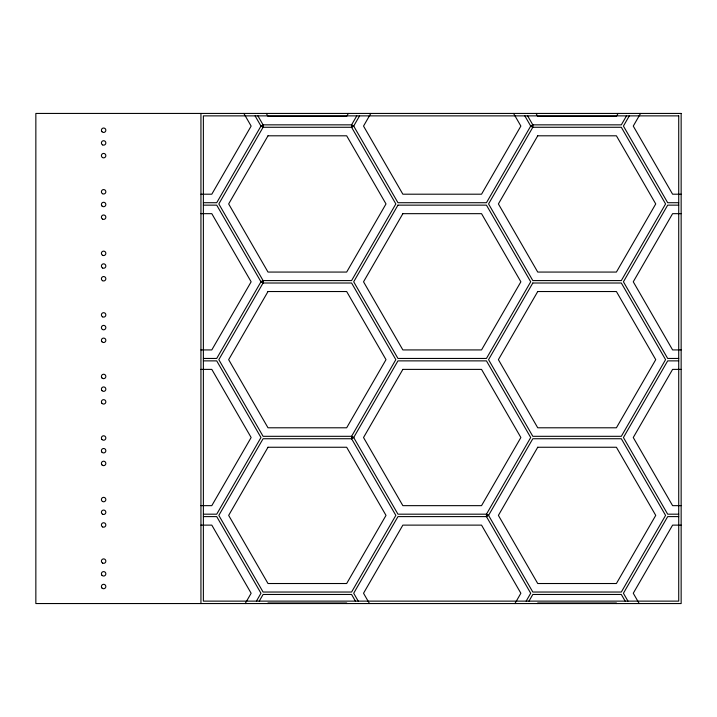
<?xml version="1.0" encoding="UTF-8"?>
<svg xmlns="http://www.w3.org/2000/svg" width="717" height="717" viewBox="0 0 717 717"><rect width="100%" height="100%" fill="white"/><g stroke="black" fill="none" stroke-linecap="round" stroke-linejoin="round"><path stroke-width="1.08" d="M626.506 115.876L621.325 124.848L532.812 124.848L530.705 126.067L486.458 202.714L397.953 202.714L353.696 126.067L351.59 124.848L263.085 124.848L260.97 126.067L216.722 202.714L203.377 202.714M257.905 115.876L263.085 124.848L263.085 127.276L218.828 203.933L263.085 280.58L263.085 283.009L218.828 359.656L263.085 436.312L351.59 436.312L353.696 437.522L397.953 514.179L486.458 514.179L488.564 515.389L532.812 592.036L621.325 592.036L665.573 515.389L621.325 438.741L532.812 438.741L488.564 515.389L486.458 516.607L397.953 516.607L353.696 593.255L358.24 601.124M348.337 113.438L346.67 116.333L267.997 116.333L266.33 113.438M356.77 115.876L351.59 124.848L351.59 127.276L395.838 203.933L351.59 280.58L263.085 280.58L260.97 281.799L216.722 358.446L203.377 358.446M255.091 115.876L260.97 126.067L263.085 127.276L351.59 127.276L352.639 125.457M351.59 127.276L353.696 126.067L359.575 115.876M370.814 113.438L363.528 126.067L402.864 194.199L481.537 194.199L520.874 126.067L513.587 113.438M245.196 603.562L251.138 593.255L211.802 525.122L200.939 525.122M256.435 601.124L260.97 593.255L216.722 516.607L203.377 516.607M526.161 601.124L530.705 593.255L486.458 516.607L486.458 514.179L530.705 437.522L486.458 360.875L397.953 360.875L353.696 437.522L351.59 438.741L263.085 438.741L218.828 515.389L263.085 592.036L351.59 592.036L395.838 515.389L351.59 438.741L352.639 436.922M531.763 126.676L532.812 124.848L527.631 115.876M259.24 601.124L263.085 594.474L351.59 594.474L355.426 601.124M532.812 124.848L532.812 127.276L488.564 203.933L532.812 280.58L621.325 280.58L665.573 203.933L621.325 127.276L532.812 127.276L530.705 126.067L524.826 115.876M267.674 603.562L267.997 602.988L346.67 602.988L347.001 603.562M618.072 113.438L616.405 116.333L537.732 116.333L536.065 113.438M629.311 115.876L623.432 126.067L667.679 202.714L678.721 202.714M640.55 113.438L633.263 126.067L672.6 194.199L681.15 194.199M486.458 516.607L487.506 514.779M514.923 603.562L520.874 593.255L481.537 525.122L402.864 525.122L363.528 593.255L369.479 603.562M528.976 601.124L532.812 594.474L621.325 594.474L625.161 601.124M537.4 603.562L537.732 602.988L616.405 602.988L616.737 603.562M260.97 126.067L263.085 126.067M351.59 126.067L353.696 126.067M200.939 194.199L211.802 194.199L251.138 126.067L243.852 113.438M203.377 205.143L216.722 205.143L260.97 281.799L263.085 283.009L351.59 283.009L395.838 359.656L351.59 436.312L351.59 438.741M678.721 205.143L667.679 205.143L623.432 281.799L667.679 358.446L678.721 358.446M200.939 213.666L211.802 213.666L251.138 281.799L211.802 349.923L200.939 349.923M681.15 213.666L672.6 213.666L633.263 281.799L672.6 349.923L681.15 349.923M260.97 281.799L263.085 281.799M203.377 360.875L216.722 360.875L260.97 437.522L216.722 514.179L203.377 514.179M678.721 360.875L667.679 360.875L623.432 437.522L667.679 514.179L678.721 514.179M200.939 369.389L211.802 369.389L251.138 437.522L211.802 505.655L200.939 505.655M681.15 369.389L672.6 369.389L633.263 437.522L672.6 505.655L681.15 505.655M351.59 437.522L353.696 437.522M486.458 515.389L488.564 515.389M678.721 516.607L667.679 516.607L623.432 593.255L627.975 601.124M681.15 525.122L672.6 525.122L633.263 593.255L639.214 603.562M531.763 125.457L532.812 127.276M262.028 125.457L263.085 127.276M262.028 281.189L263.085 283.009M200.939 113.438L200.939 603.562M267.997 135.8L228.66 203.933L267.997 272.066L346.67 272.066L386.006 203.933L346.67 135.8L267.997 135.8M267.997 291.532L228.66 359.656L267.997 427.789L346.67 427.789L386.006 359.656L346.67 291.532L267.997 291.532M397.953 205.143L353.696 281.799L397.953 358.446L486.458 358.446L530.705 281.799L486.458 205.143L397.953 205.143M267.997 447.256L228.66 515.389L267.997 583.521L346.67 583.521L386.006 515.389L346.67 447.256L267.997 447.256M402.864 213.666L363.528 281.799L402.864 349.923L481.537 349.923L520.874 281.799L481.537 213.666L402.864 213.666M402.864 369.389L363.528 437.522L402.864 505.655L481.537 505.655L520.874 437.522L481.537 369.389L402.864 369.389M537.732 135.8L498.396 203.933L537.732 272.066L616.405 272.066L655.741 203.933L616.405 135.8L537.732 135.8M532.812 283.009L488.564 359.656L532.812 436.312L621.325 436.312L665.573 359.656L621.325 283.009L532.812 283.009M537.732 291.532L498.396 359.656L537.732 427.789L616.405 427.789L655.741 359.656L616.405 291.532L537.732 291.532M537.732 447.256L498.396 515.389L537.732 583.521L616.405 583.521L655.741 515.389L616.405 447.256L537.732 447.256M681.15 113.438L35.85 113.438L35.85 603.544L681.15 603.562L681.15 113.438M678.721 115.876L203.377 115.876L203.377 601.124L678.721 601.124L678.721 115.876M101.922 131.659A2.223 2.223 0 0 0 105.713 130.996A2.223 2.223 0 0 0 103.239 128.047A2.223 2.223 0 0 0 101.922 131.659M102.513 144.861A2.223 2.223 0 0 0 105.847 142.934A2.223 2.223 0 0 0 102.513 141.016A2.223 2.223 0 0 0 102.513 144.861M102.513 157.57A2.223 2.223 0 0 0 105.847 155.643A2.223 2.223 0 0 0 102.513 153.716A2.223 2.223 0 0 0 102.513 157.57M102.513 193.715A2.223 2.223 0 0 0 105.847 191.789A2.223 2.223 0 0 0 102.513 189.862A2.223 2.223 0 0 0 102.513 193.715M101.922 205.922A2.223 2.223 0 0 0 105.713 205.25A2.223 2.223 0 0 0 103.239 202.302A2.223 2.223 0 0 0 101.922 205.922M102.513 219.124A2.223 2.223 0 0 0 105.847 217.197A2.223 2.223 0 0 0 102.513 215.27A2.223 2.223 0 0 0 102.513 219.124M102.513 255.27A2.223 2.223 0 0 0 105.847 253.343A2.223 2.223 0 0 0 102.513 251.416A2.223 2.223 0 0 0 102.513 255.27M102.513 267.97A2.223 2.223 0 0 0 105.847 266.043A2.223 2.223 0 0 0 102.513 264.125A2.223 2.223 0 0 0 102.513 267.97M102.513 280.679A2.223 2.223 0 0 0 105.847 278.752A2.223 2.223 0 0 0 102.513 276.825A2.223 2.223 0 0 0 102.513 280.679M102.513 316.824A2.223 2.223 0 0 0 105.847 314.897A2.223 2.223 0 0 0 102.513 312.97A2.223 2.223 0 0 0 102.513 316.824M102.513 329.524A2.223 2.223 0 0 0 105.847 327.606A2.223 2.223 0 0 0 102.513 325.679A2.223 2.223 0 0 0 102.513 329.524M101.922 341.731A2.223 2.223 0 0 0 105.713 341.068A2.223 2.223 0 0 0 103.239 338.119A2.223 2.223 0 0 0 101.922 341.731M101.922 377.886A2.223 2.223 0 0 0 105.713 377.214A2.223 2.223 0 0 0 103.239 374.265A2.223 2.223 0 0 0 101.922 377.886M101.922 390.586A2.223 2.223 0 0 0 105.713 389.914A2.223 2.223 0 0 0 103.239 386.965A2.223 2.223 0 0 0 101.922 390.586M101.922 403.286A2.223 2.223 0 0 0 105.713 402.622A2.223 2.223 0 0 0 103.239 399.674A2.223 2.223 0 0 0 101.922 403.286M101.922 439.44A2.223 2.223 0 0 0 105.713 438.768A2.223 2.223 0 0 0 103.239 435.819A2.223 2.223 0 0 0 101.922 439.44M101.922 452.14A2.223 2.223 0 0 0 105.713 451.468A2.223 2.223 0 0 0 103.239 448.519A2.223 2.223 0 0 0 101.922 452.14M101.922 464.849A2.223 2.223 0 0 0 105.713 464.177A2.223 2.223 0 0 0 103.239 461.228A2.223 2.223 0 0 0 101.922 464.849M102.513 501.488A2.223 2.223 0 0 0 105.847 499.561A2.223 2.223 0 0 0 102.513 497.634A2.223 2.223 0 0 0 102.513 501.488M102.513 514.188A2.223 2.223 0 0 0 105.847 512.27A2.223 2.223 0 0 0 102.513 510.343A2.223 2.223 0 0 0 102.513 514.188M102.513 526.896A2.223 2.223 0 0 0 105.847 524.969A2.223 2.223 0 0 0 102.513 523.043A2.223 2.223 0 0 0 102.513 526.896M102.513 563.042A2.223 2.223 0 0 0 105.847 561.115A2.223 2.223 0 0 0 102.513 559.188A2.223 2.223 0 0 0 102.513 563.042M101.922 575.249A2.223 2.223 0 0 0 105.713 574.586A2.223 2.223 0 0 0 103.239 571.628A2.223 2.223 0 0 0 101.922 575.249M101.922 587.958A2.223 2.223 0 0 0 105.713 587.286A2.223 2.223 0 0 0 103.239 584.337A2.223 2.223 0 0 0 101.922 587.958"/></g></svg>
